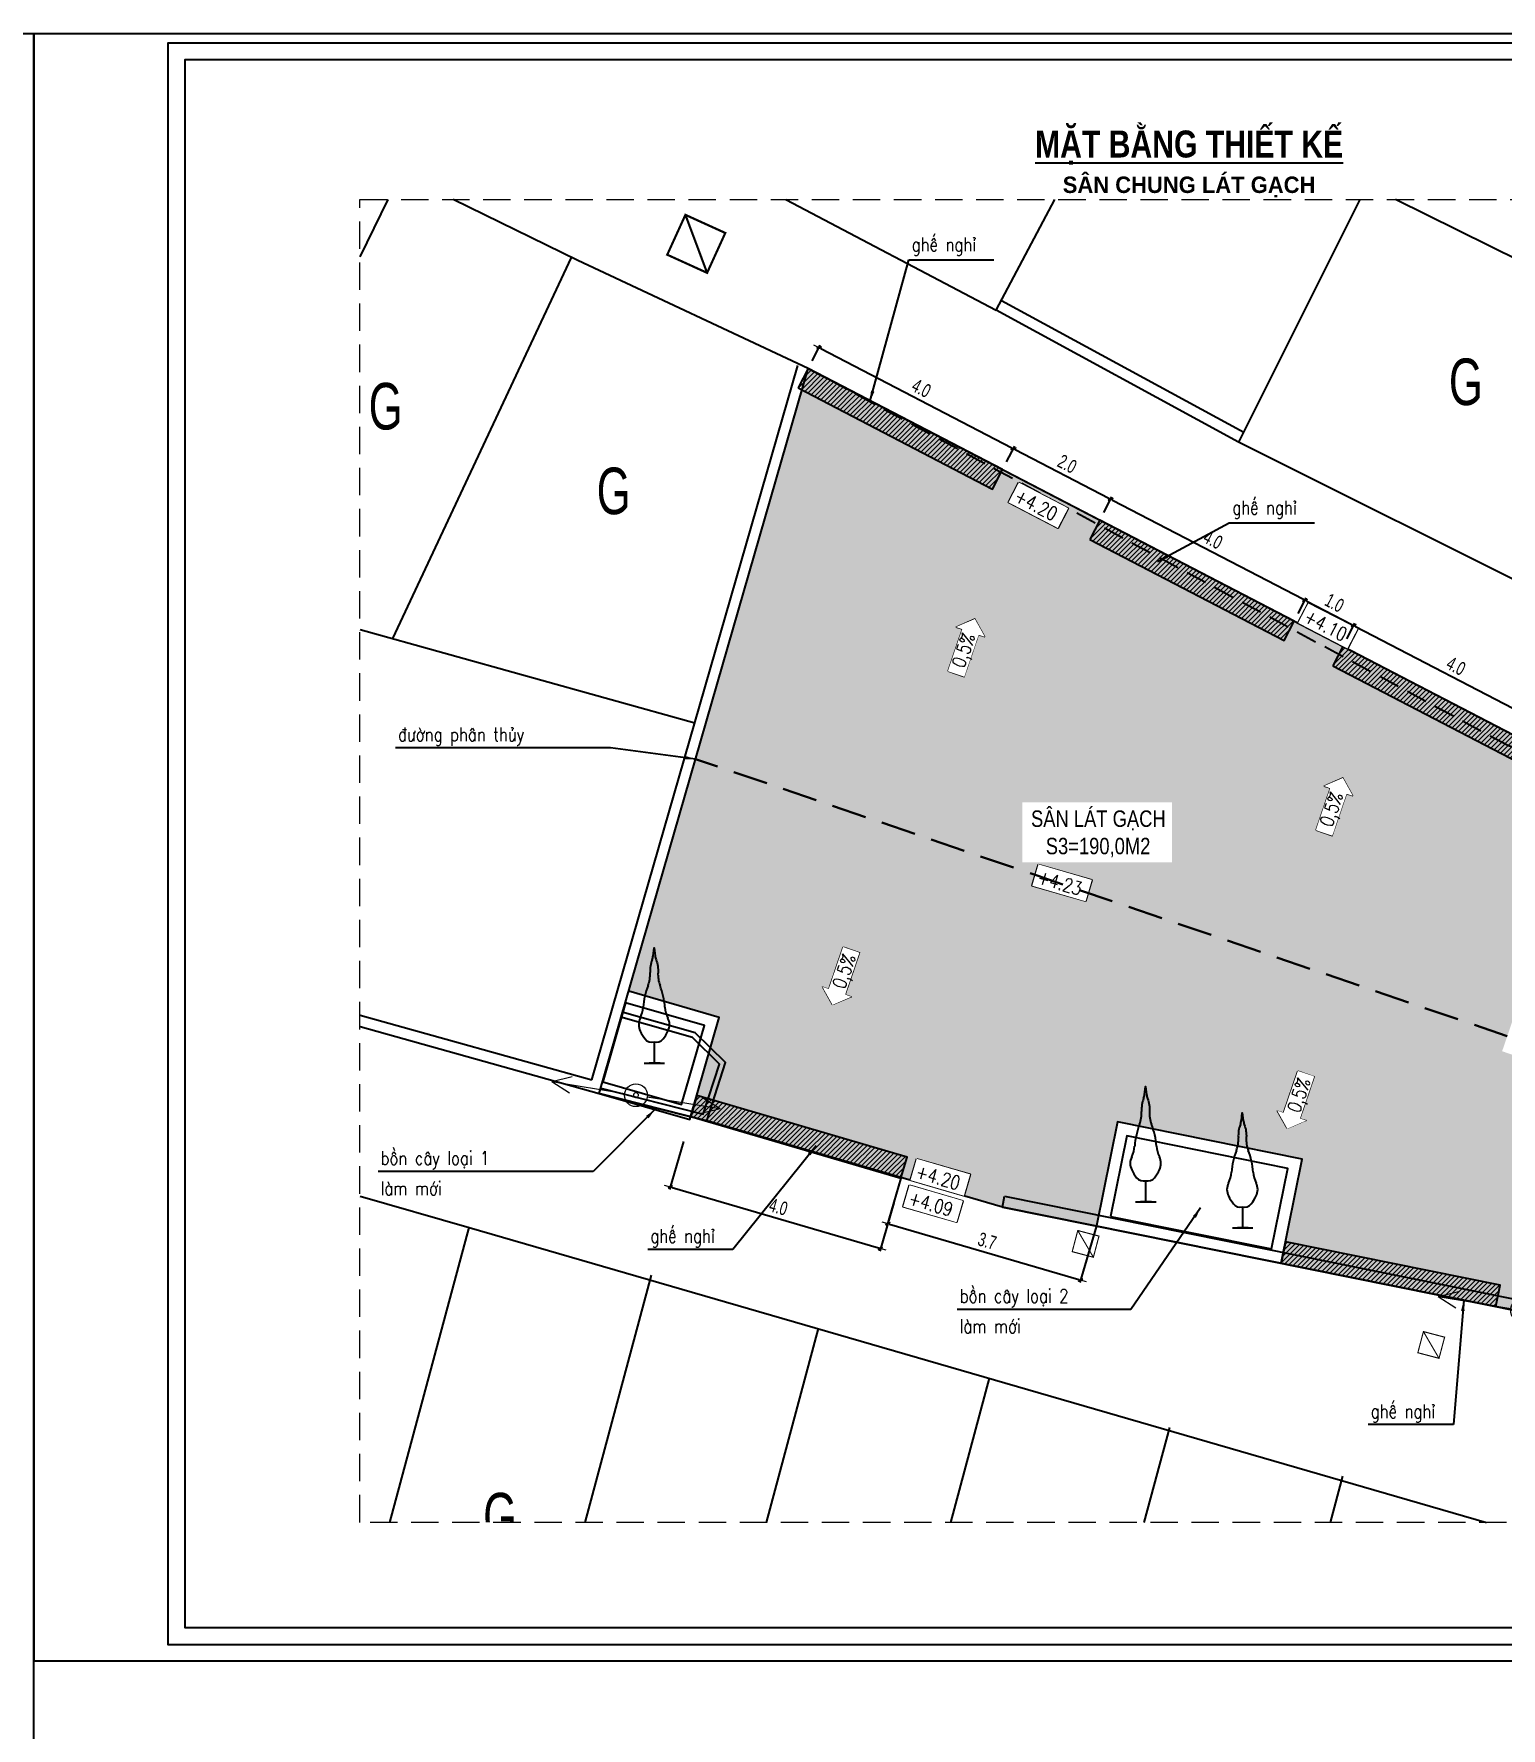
# Model space of a CAD drawing. Header units: millimetres. Extents: x 1823 to 2398, y 1966 to 2177.
# Drawn here: x 2312.18 to 2338.97, y 2024.65 to 2055.58 of the extents above; entities that cross this region are included whole.
import ezdxf
from ezdxf.enums import TextEntityAlignment as Align
from ezdxf.xclip import XClip

# ---------------------------------------------------------------- set-up
doc = ezdxf.new("R2010")
doc.units = ezdxf.units.MM
doc.header["$XCLIPFRAME"] = 0
doc.set_wipeout_variables(frame=1)
doc.header["$PDMODE"] = 3
doc.header["$PDSIZE"] = -0.7
doc.linetypes.add('DASHED', pattern=[19.05, 12.7, -6.35])
doc.linetypes.add('HIDDEN', pattern=[0.375, 0.25, -0.125])
for name, color, linetype in [('CAY', 3, 'Continuous'), ('chu', 6, 'Continuous'), ('coc', 1, 'Continuous'), ('ENTTNTHIETKE1', 2, 'Continuous'), ('GA', 7, 'Continuous'), ('KHUNGTEN', 5, 'Continuous'), ('NOI', 2, 'Continuous'), ('thep', 2, 'Continuous')]:
    doc.layers.add(name, color=color, linetype=linetype)
for name, color, linetype, lineweight in [('COT Ha The', 1, 'Continuous', 13), ('LC Dim', 8, 'Continuous', 18), ('LC Hatch', 252, 'Continuous', 9), ('LC Khac', 4, 'Continuous', 9), ('LC MANH DUT', 35, 'HIDDEN', 5), ('LC Net dam 1', 30, 'Continuous', 30), ('LC Net manh', 239, 'Continuous', 5), ('LC Net thay', 7, 'Continuous', 25), ('LC Text1', 3, 'Continuous', 20), ('LC Text2', 7, 'Continuous', 25)]:
    doc.layers.add(name, color=color, linetype=linetype, lineweight=lineweight)
doc.styles.add('HOATBIF', font='hoatbif.shx', dxfattribs={"width": 0.7})
doc.styles.add('LC 1', font='')
doc.styles.add('LC 3', font='vnsimli.shx', dxfattribs={"width": 0.75})
doc.styles.add('LC3', font='', dxfattribs={"width": 0.8})
doc.styles.get("Standard").update_dxf_attribs({"font": 'RomanS'})
doc.styles.add('style1', font='')
doc.styles.add('T2', font='', dxfattribs={"width": 0.8})
doc.styles.get('LC 1').set_extended_font_data('.VnAvantH', bold=True)
doc.styles.get('LC3').set_extended_font_data('.VnArialH', bold=True)
doc.styles.get('style1').set_extended_font_data('.VnAvantH')
doc.styles.get('T2').set_extended_font_data('.VnArialH')
doc.dimstyles.new('1-100(1-25)', dxfattribs={"dimscale": 25, "dimtxt": 2.5, "dimasz": 0.35, "dimexe": 0.5, "dimexo": 0, "dimgap": 0.8, "dimtad": 1, "dimdec": 0, "dimzin": 0, "dimdsep": 46, "dimtxsty": 'HOATBIF', "dimblk1": 'DOT', "dimblk2": 'DOT', "dimsah": 1, "dimcen": -1, "dimdle": 1, "dimclrd": 256, "dimclre": 256, "dimclrt": 4, "dimadec": 3, "dimazin": 2, "dimtfac": 0.333333, "dimtdec": 0, "dimtix": 1, "dimtmove": 2, "dimatfit": 3, "dimldrblk": 'DOT', "dimfxl": 1, "dimtvp": 0.833333, "dimtolj": 1, "dimtzin": 0, "dimarcsym": 0})
doc.dimstyles.new('ISO-25', dxfattribs={"dimtxt": 2.5, "dimasz": 2.5, "dimexe": 1.25, "dimexo": 0.625, "dimtad": 1, "dimtxsty": 'Standard', "dimcen": 2.5, "dimadec": 0, "dimazin": 2, "dimtfac": 0, "dimtdec": 0, "dimtofl": 0, "dimtmove": 0, "dimatfit": 0, "dimfxl": 1, "dimtzin": 0, "dimarcsym": 0})
pattern_1 = [(45, (-67.528787, 13.40138), (-0.0449012806, 0.0449012806), [])]

# ---------------------------------------------------------------- blocks, each defined once
blk = doc.blocks.new('khung vpn')
at = {"layer": 'Defpoints'}
for p, q in [((52556.46, -4195.446), (52498.758, -4195.446)), ((52498.758, -4195.446), (52498.758, -4235.276)), ((52556.46, -4235.276), (52556.46, -4195.446)), ((52498.758, -4235.276), (52556.46, -4235.276))]:
    blk.add_line(p, q, dxfattribs=at)
at = {"layer": 'KHUNGTEN'}
blk.add_lwpolyline([(52556.243, -4234.885), (52502.048, -4234.885), (52502.048, -4195.662), (52556.243, -4195.662)], close=True, dxfattribs=at)
at = {"layer": 'thep'}
blk.add_lwpolyline([(52555.832, -4234.474), (52502.459, -4234.474), (52502.459, -4196.073), (52555.832, -4196.073)], close=True, dxfattribs=at)
blk = doc.blocks.new('COTHATHE')
at = {"layer": 'COT Ha The', "linetype": 'Continuous'}
for p, q in [((-2.594, 0), (-2.007, 0.249)), ((-2.594, 0), (-2.007, -0.249)), ((2.594, 0), (2.007, 0.249)), ((2.594, 0), (2.007, -0.249))]:
    blk.add_line(p, q, dxfattribs=at)
at = {"layer": 'COT Ha The'}
for p, q in [((-2.594, 0), (-0.348, 0)), ((-2.594, 0), (-0.348, 0)), ((2.594, 0), (0.348, 0))]:
    blk.add_line(p, q, dxfattribs=at)
blk.add_circle((0, 0), 0.348, dxfattribs=at)
at = {"layer": 'COT Ha The', "linetype": 'Continuous'}
for start, end in [(0, 180), (180, 0)]:
    blk.add_arc((0, 0), 0.075, start, end, dxfattribs=at)
blk = doc.blocks.new('cay')
at = {"layer": 'CAY', "color": 3, "extrusion": (-0.000518657, 0.000768986, 1)}
for p, q in [((-0.018, 0.76, -0.001), (-0.018, 0, 0)), ((-0.199, 0, 0), (0.199, 0, 0)), ((-0.383, -0.011, 0), (0.363, -0.011, 0))]:
    blk.add_line(p, q, dxfattribs=at)
blk.add_lwpolyline([(-0.055, 3.906), (-0.019, 4.196), (0.017, 3.906, 0.060426), (0.053, 3.762, -0.106971), (0.126, 3.291, 0.106991), (0.198, 2.821)], format="xyb", dxfattribs=at)
for centre, radius, start, end in [((0.959, 3.36), 1.125, 159.05378, 183.47679), ((-0.67, 3.983), 0.619, 339.05378, 352.88549), ((-1.286, 3.223), 1.124, 339.04928, 3.47679), ((2.451, 1.792), 2.877, 159.04928, 175.35531), ((-2.488, 1.791), 2.877, 4.67586, 20.98188), ((-1.534, 2.116), 1.121, 334.14949, 355.35531), ((1.496, 2.117), 1.121, 184.67586, 205.88168), ((-0.04, 1.393), 0.539, 154.14949, 205.88168), ((0.003, 1.393), 0.539, 334.14949, 25.88168), ((0.907, 1.852), 1.592, 205.88168, 218.19195), ((-0.099, 1.061), 0.312, 218.19195, 284.99314), ((0.062, 1.061), 0.312, 255.03803, 321.83922), ((-0.944, 1.852), 1.592, 321.83922, 334.14949)]:
    blk.add_arc(centre, radius, start, end, dxfattribs=at)
blk = doc.blocks.new('bu lon')
at = {"layer": 'LC Khac', "color": 9}
for p, q in [((0, -0.786), (0, 0.786)), ((0.786, 0), (-0.786, 0))]:
    blk.add_line(p, q, dxfattribs=at)
at = {"layer": 'LC Khac', "color": 7}
blk.add_circle((0, 0), 0.5, dxfattribs=at)
blk = doc.blocks.new('TIEUDE1')
at = {"layer": 'LC Text2', "color": 7, "style": 'LC 1'}
blk.add_attdef('TIªU§Ò', text='', height=5, dxfattribs=at).set_placement((0, 0), align=Align.BOTTOM_CENTER)
blk.add_attdef('TL', text='', height=3, dxfattribs=at).set_placement((0, -2), align=Align.TOP_CENTER)
blk = doc.blocks.new('DOT')
at = {"layer": 'LC Dim'}
blk.add_line((-3, 0), (3, 0), dxfattribs=at)
at = {"layer": 'LC Dim', "color": 4}
blk.add_line((-1, -1), (1, 1), dxfattribs=at)
blk.add_lwpolyline([(0.5, 1), (-1, -0.5), (-0.5, -1), (1, 0.5)], close=True, dxfattribs=at)
blk = doc.blocks.new('*D26')
at = {"layer": 'Defpoints', "color": 0, "transparency": 16777216}
for p in [(2326.394, 2049.612), (2330.07, 2048.01), (2329.944, 2047.768)]:
    blk.add_point(p, dxfattribs=at)
at = {"layer": 'LC Dim', "lineweight": -2, "transparency": 16777216}
for p, q in [((2326.394, 2049.612), (2326.543, 2049.898)), ((2326.551, 2049.838), (2330.039, 2048.026)), ((2329.944, 2047.768), (2330.093, 2048.054))]:
    blk.add_line(p, q, dxfattribs=at)
at = {"layer": 'LC Dim', "lineweight": -2, "transparency": 16777216, "xscale": 0.035, "yscale": 0.035, "zscale": 0.035}
for p, rotation in [((2326.52, 2049.854), 152.5453869845243), ((2330.07, 2048.01), 332.5453869845243)]:
    blk.add_blockref('DOT', p, dxfattribs=dict(at, rotation=rotation))
at = {"layer": 'LC Dim', "color": 4, "transparency": 16777216, "insert": (2328.389, 2049.114), "char_height": 0.25, "attachment_point": 5, "rotation": 332.5454, "style": 'HOATBIF'}
blk.add_mtext('\\A1;4.0', dxfattribs=at)
blk = doc.blocks.new('_Dot')
at = {"color": 0, "linetype": 'ByBlock', "lineweight": -2}
blk.add_line((-0.5, 0), (-1, 0), dxfattribs=at)
at = {"color": 0, "linetype": 'ByBlock', "const_width": 0.5}
blk.add_lwpolyline([(-0.25, 0, 1), (0.25, 0, 1)], format="xyb", close=True, dxfattribs=at)
blk = doc.blocks.new('*D28')
at = {"layer": 'Defpoints', "color": 0, "ltscale": 2, "transparency": 16777216}
for p in [(2329.944, 2047.768), (2331.844, 2047.088), (2331.718, 2046.846)]:
    blk.add_point(p, dxfattribs=at)
at = {"layer": 'LC Dim', "lineweight": -2, "ltscale": 2, "transparency": 16777216}
for p, q in [((2329.944, 2047.768), (2330.093, 2048.054)), ((2330.101, 2047.994), (2331.813, 2047.104)), ((2331.718, 2046.846), (2331.867, 2047.132))]:
    blk.add_line(p, q, dxfattribs=at)
at = {"layer": 'LC Dim', "lineweight": -2, "ltscale": 2, "transparency": 16777216, "xscale": 0.035, "yscale": 0.035, "zscale": 0.035}
for p, rotation in [((2330.07, 2048.01), 152.5453869845067), ((2331.844, 2047.088), 332.5453869845067)]:
    blk.add_blockref('DOT', p, dxfattribs=dict(at, rotation=rotation))
at = {"layer": 'LC Dim', "color": 4, "ltscale": 2, "transparency": 16777216, "insert": (2331.051, 2047.731), "char_height": 0.25, "attachment_point": 5, "rotation": 332.5454, "style": 'HOATBIF'}
blk.add_mtext('\\A1;2.0', dxfattribs=at)
blk = doc.blocks.new('*D29')
at = {"layer": 'Defpoints', "color": 0, "ltscale": 2, "transparency": 16777216}
for p in [(2331.718, 2046.846), (2335.394, 2045.244), (2335.268, 2045.001)]:
    blk.add_point(p, dxfattribs=at)
at = {"layer": 'LC Dim', "lineweight": -2, "ltscale": 2, "transparency": 16777216}
for p, q in [((2331.718, 2046.846), (2331.867, 2047.132)), ((2331.875, 2047.072), (2335.363, 2045.26)), ((2335.268, 2045.001), (2335.417, 2045.288))]:
    blk.add_line(p, q, dxfattribs=at)
at = {"layer": 'LC Dim', "lineweight": -2, "ltscale": 2, "transparency": 16777216, "xscale": 0.035, "yscale": 0.035, "zscale": 0.035}
for p, rotation in [((2331.844, 2047.088), 152.5453869845067), ((2335.394, 2045.244), 332.5453869845067)]:
    blk.add_blockref('DOT', p, dxfattribs=dict(at, rotation=rotation))
at = {"layer": 'LC Dim', "color": 4, "ltscale": 2, "transparency": 16777216, "insert": (2333.714, 2046.348), "char_height": 0.25, "attachment_point": 5, "rotation": 332.5454, "style": 'HOATBIF'}
blk.add_mtext('\\A1;4.0', dxfattribs=at)
blk = doc.blocks.new('*D30')
at = {"layer": 'Defpoints', "color": 0, "ltscale": 2, "transparency": 16777216}
for p in [(2335.268, 2045.001), (2336.281, 2044.783), (2336.155, 2044.54)]:
    blk.add_point(p, dxfattribs=at)
at = {"layer": 'LC Dim', "lineweight": -2, "ltscale": 2, "transparency": 16777216}
for p, q in [((2335.268, 2045.001), (2335.417, 2045.288)), ((2335.425, 2045.227), (2336.25, 2044.799)), ((2336.155, 2044.54), (2336.304, 2044.827))]:
    blk.add_line(p, q, dxfattribs=at)
at = {"layer": 'LC Dim', "lineweight": -2, "ltscale": 2, "transparency": 16777216, "xscale": 0.035, "yscale": 0.035, "zscale": 0.035}
for p, rotation in [((2335.394, 2045.244), 152.5453869845067), ((2336.281, 2044.783), 332.5453869845067)]:
    blk.add_blockref('DOT', p, dxfattribs=dict(at, rotation=rotation))
at = {"layer": 'LC Dim', "color": 4, "ltscale": 2, "transparency": 16777216, "insert": (2335.932, 2045.195), "char_height": 0.25, "attachment_point": 5, "rotation": 332.5454, "style": 'HOATBIF'}
blk.add_mtext('\\A1;1.0', dxfattribs=at)
blk = doc.blocks.new('*D31')
at = {"layer": 'Defpoints', "color": 0, "ltscale": 2, "transparency": 16777216}
for p in [(2336.155, 2044.54), (2339.831, 2042.938), (2339.705, 2042.696)]:
    blk.add_point(p, dxfattribs=at)
at = {"layer": 'LC Dim', "lineweight": -2, "ltscale": 2, "transparency": 16777216}
for p, q in [((2336.155, 2044.54), (2336.304, 2044.827)), ((2336.312, 2044.766), (2339.8, 2042.954)), ((2339.705, 2042.696), (2339.854, 2042.983))]:
    blk.add_line(p, q, dxfattribs=at)
at = {"layer": 'LC Dim', "lineweight": -2, "ltscale": 2, "transparency": 16777216, "xscale": 0.035, "yscale": 0.035, "zscale": 0.035}
for p, rotation in [((2336.281, 2044.783), 152.5453869845067), ((2339.831, 2042.938), 332.5453869845067)]:
    blk.add_blockref('DOT', p, dxfattribs=dict(at, rotation=rotation))
at = {"layer": 'LC Dim', "color": 4, "ltscale": 2, "transparency": 16777216, "insert": (2338.15, 2044.042), "char_height": 0.25, "attachment_point": 5, "rotation": 332.5454, "style": 'HOATBIF'}
blk.add_mtext('\\A1;4.0', dxfattribs=at)
blk = doc.blocks.new('*D32')
at = {"layer": 'Defpoints', "color": 0, "ltscale": 2, "transparency": 16777216}
for p in [(2324.044, 2035.365), (2327.884, 2034.244), (2327.641, 2033.411)]:
    blk.add_point(p, dxfattribs=at)
at = {"layer": 'LC Dim', "lineweight": -2, "ltscale": 2, "transparency": 16777216}
for p, q in [((2324.044, 2035.365), (2323.787, 2034.484)), ((2323.835, 2034.522), (2327.607, 2033.421)), ((2327.884, 2034.244), (2327.627, 2033.363))]:
    blk.add_line(p, q, dxfattribs=at)
at = {"layer": 'LC Dim', "lineweight": -2, "ltscale": 2, "transparency": 16777216, "xscale": 0.035, "yscale": 0.035, "zscale": 0.035}
for p, rotation in [((2323.801, 2034.532), 163.727163228525), ((2327.641, 2033.411), 343.727163228525)]:
    blk.add_blockref('DOT', p, dxfattribs=dict(at, rotation=rotation))
at = {"layer": 'LC Dim', "color": 4, "ltscale": 2, "transparency": 16777216, "insert": (2325.778, 2034.168), "char_height": 0.25, "attachment_point": 5, "rotation": 343.7272, "style": 'HOATBIF'}
blk.add_mtext('\\A1;4.0', dxfattribs=at)
blk = doc.blocks.new('*D33')
at = {"layer": 'Defpoints', "color": 0, "ltscale": 2, "transparency": 16777216}
for p in [(2328.016, 2034.695), (2331.583, 2033.82), (2331.295, 2032.834)]:
    blk.add_point(p, dxfattribs=at)
at = {"layer": 'LC Dim', "lineweight": -2, "ltscale": 2, "transparency": 16777216}
for p, q in [((2328.016, 2034.695), (2327.759, 2033.814)), ((2327.806, 2033.853), (2331.262, 2032.844)), ((2331.583, 2033.82), (2331.281, 2032.786))]:
    blk.add_line(p, q, dxfattribs=at)
at = {"layer": 'LC Dim', "lineweight": -2, "ltscale": 2, "transparency": 16777216, "xscale": 0.035, "yscale": 0.035, "zscale": 0.035}
for p, rotation in [((2327.773, 2033.862), 163.7271632285456), ((2331.295, 2032.834), 343.7271632285455)]:
    blk.add_blockref('DOT', p, dxfattribs=dict(at, rotation=rotation))
at = {"layer": 'LC Dim', "color": 4, "ltscale": 2, "transparency": 16777216, "insert": (2329.591, 2033.545), "char_height": 0.25, "attachment_point": 5, "rotation": 343.7272, "style": 'HOATBIF'}
blk.add_mtext('\\A1;3.7', dxfattribs=at)
blk = doc.blocks.new('NENHIENTRANG')
at = {"layer": 'GA'}
h = blk.add_hatch(dxfattribs=at)
h.set_pattern_fill('ANSI31', color=5, scale=2.5, angle=292.3038, style=0)
h.set_pattern_definition([(337.303808, (-2698.49662, -12.83195), (0.12057648, 0.288301167), [])])
h.paths.add_polyline_path([(61.227, 27.797, 1), (60.706, 28.264, 1)])
at = {"layer": 'coc', "elevation": 0.006}
for points in [[(57.983, 29.304), (57.983, 29.504)], [(57.733, 29.304), (58.233, 28.804)], [(57.733, 28.804), (58.233, 29.304)], [(57.733, 29.054), (57.533, 29.054)], [(57.983, 28.804), (57.983, 28.604)], [(58.233, 29.054), (61.067, 29.054)]]:
    blk.add_lwpolyline(points, dxfattribs=at)
blk.add_lwpolyline([(57.733, 28.804), (58.233, 28.804), (58.233, 29.304), (57.733, 29.304)], close=True, dxfattribs=at)
at = {"layer": 'GA', "color": 5, "const_width": 0.05, "elevation": 0.023}
blk.add_lwpolyline([(60.26, 27.991), (61.004, 27.322), (61.673, 28.065), (60.929, 28.734)], close=True, dxfattribs=at)
at = {"layer": 'GA', "color": 5}
blk.add_circle((60.966, 28.031, 0.023), 0.35, dxfattribs=at)
at = {"layer": 'NOI', "color": 3, "linetype": 'DASHED', "ltscale": 0.03}
for points, elevation in [([(64.055, 46.581), (75.438, 36.984)], -0.017), ([(52.555, 32.939), (63.938, 23.343)], -0.017), ([(16.922, 12.703), (11.501, 16.419)], -0.206), ([(42.655, -3.967), (43.326, -1.071), (43.416, 0.066), (40.528, 1.039), (27.742, 7.929)], -0.206)]:
    blk.add_lwpolyline(points, dxfattribs=dict(at, elevation=elevation))
at = {"layer": 'NOI'}
for points, elevation in [([(4.482, 23.228), (7.602, 29.486)], -0.008), ([(4.717, 23.109), (7.794, 29.43)], -0.008), ([(8.972, 20.548), (12.614, 27.67)], -0.217), ([(12.614, 27.67), (17.034, 25.41)], -0.217), ([(56.061, 22.849), (58.8, 27.674)], -0.058), ([(13.392, 18.288), (17.034, 25.41)], -0.259), ([(25.958, 20.816), (21.505, 23.148), (17.034, 25.41)], -0.147), ([(17.863, 16.026), (21.505, 23.148)], -0.304), ([(4.541, 22.75), (3.73, 20.162)], -0.008), ([(8.972, 20.548), (4.541, 22.75)], -0.217), ([(56.061, 22.849), (51.634, 13.694), (51.45, 12.835), (49.429, 8.428)], -0.058), ([(60.563, 20.672), (56.061, 22.849)], -0.058), ([(22.316, 13.694), (25.958, 20.816)], -0.147), ([(-3.437, 12.407), (0.606, 20.641)], -0.012), ([(6.376, 19.596), (3.573, 20.196), (0.606, 20.641)], -0.149), ([(8.972, 20.548), (13.392, 18.288)], -0.217), ([(60.563, 20.672), (56.224, 11.25), (56.224, 11.25), (54.256, 6.958)], -0.058), ([(1.626, 9.921), (6.376, 19.596)], -0.033), ([(6.112, 19.057), (11.501, 16.419)], -0.149), ([(22.329, 13.718), (17.854, 16.006), (13.392, 18.288)], -0.147), ([(26.751, 11.317), (30.484, 18.399)], -0.131), ([(30.489, 18.397), (34.906, 16.069)], -0.142), ([(38.152, 11.171), (42.152, 18.495)], -0.19), ([(49.268, 14.834), (42.152, 18.495)], -0.176), ([(6.751, 6.744), (11.501, 16.419)], -0.037), ([(31.175, 8.992), (34.906, 16.069)], -0.142), ([(47.292, 11.231), (40.115, 14.78)], -0.176), ([(45.316, 7.627), (49.268, 14.834)], -0.19), ([(10.4, 14.175), (16.237, 11.308)], -0.153), ([(26.758, 11.32), (22.493, 14.038)], -0.142), ([(26.866, 11.488), (22.6, 14.207)], -0.142), ([(13.122, 4.965), (16.922, 12.703)], -0.09), ([(20.303, 11.487), (16.922, 12.703)], -0.206), ([(1.626, 9.921), (-3.437, 12.407)], -0.033), ([(16.622, 3.988), (20.303, 11.487)], -0.206), ([(23.533, 9.901), (20.303, 11.487)], -0.206), ([(26.758, 11.32), (31.175, 8.992)], -0.142), ([(37.942, 11.275), (35.6, 6.587)], -0.222), ([(45.316, 7.627), (37.942, 11.275)], -0.176), ([(1.626, 9.921), (7.054, 7.361)], -0.033), ([(20.159, 3.001), (23.418, 9.955)], -0.206), ([(27.742, 7.929), (23.533, 9.901)], -0.206), ([(35.6, 6.587), (31.175, 8.992)], -0.222), ([(35.696, 6.762), (31.271, 9.167)], -0.222), ([(41.399, 3.691), (43.734, 8.41)], -0.222), ([(49.682, 8.292), (48.373, 3.984)], -0.206), ([(49.682, 8.292), (58.323, 5.773)], -0.206), ([(2.311, 7.983), (0.387, 1.418)], -0.18), ([(2.311, 7.983), (25.67, 1.462)], -0.18), ([(23.79, -5.058), (27.55, 7.983)], -0.166), ([(23.928, -5.304), (27.742, 7.929)], -0.166), ([(46.23, 7.223), (45.316, 7.627)], -0.19), ([(46.23, 7.223), (43.779, 2.426), (41.399, 3.691)], -0.19), ([(46.052, 7.314), (43.694, 2.698), (41.493, 3.867)], -0.19), ([(3.502, 0.506), (5.438, 7.11)], -0.18), ([(41.399, 3.691), (35.6, 6.587)], -0.222), ([(6.616, -0.407), (8.564, 6.238)], -0.186), ([(57.014, 1.465), (58.274, 5.787)], -0.229), ([(12.773, -2.208), (14.744, 4.513)], -0.201), ([(48.373, 3.984), (46.511, -2.403)], -0.229), ([(48.373, 3.984), (57.014, 1.465)], -0.229), ([(16.068, -3.109), (18.033, 3.594)], -0.154), ([(-0.092, -0.358), (0.215, 0.844), (0.387, 1.418)], -0.18), ([(0.387, 1.418), (6.616, -0.407)], -0.18), ([(57.014, 1.465), (55.152, -4.922)], -0.229), ([(12.97, -1.537), (6.813, 0.264)], -0.201), ([(12.872, -1.872), (6.715, -0.071)], -0.201), ([(-0.092, -0.358), (-0.514, -1.482)], -0.18), ([(12.773, -2.208), (6.616, -0.407)], -0.201), ([(-3.19, -11.456), (-0.514, -1.482)], -0.075), ([(2.562, -2.317), (-0.514, -1.482)], -0.184), ([(-0.114, -12.292), (2.562, -2.317)], -0.075), ([(2.562, -2.317), (21.55, -7.752)], -0.184), ([(16.068, -3.109), (12.773, -2.208)], -0.154), ([(43.559, -14.068), (44.435, -11.065), (45.814, -5.527), (46.708, -2.461)], -0.172), ([(55.152, -4.922), (46.511, -2.403)], -0.229), ([(16.122, -2.917), (23.79, -5.058)], -0.154), ([(3.047, -13.14), (5.722, -3.169)], -0.082), ([(16.068, -3.109), (23.928, -5.304)], -0.154), ([(42.418, -4.043), (41.321, -3.666), (40.953, -4.85), (42.019, -5.214)], -0.151), ([(23.928, -5.304), (25.889, -5.802), (26.234, -4.742), (25.68, -4.195), (24.348, -3.819)], -0.166), ([(23.953, -5.207), (25.823, -5.682), (26.12, -4.77), (25.629, -4.285), (24.321, -3.915)], -0.166), ([(31.288, -7.378), (40.834, -9.302), (42.655, -3.967)], -0.151), ([(31.328, -7.182), (40.702, -9.072), (42.466, -3.903)], -0.151), ([(42.466, -3.903), (42.655, -3.967)], -0.151), ([(6.147, -13.744), (8.739, -4.085)], -0.075), ([(55.152, -4.922), (52.2, -16.587)], -0.229), ([(9.422, -14.851), (12.056, -5.035)], -0.075), ([(54.368, -8.021), (45.814, -5.527)], -0.219), ([(12.617, -15.709), (15.237, -5.945)], -0.075), ([(15.76, -16.552), (18.366, -6.841)], -0.075), ([(31.288, -7.378), (31.328, -7.182)], -0.151), ([(18.958, -17.411), (21.55, -7.752)], -0.075), ([(21.55, -7.752), (40.66, -13.29)], -0.125), ([(22.288, -18.281), (24.88, -8.622)], -0.131), ([(25.337, -19.256), (27.929, -9.597)], -0.125), ([(28.463, -20.163), (31.055, -10.504)], -0.107), ([(52.97, -13.553), (44.329, -11.034)], -0.213), ([(31.75, -21.063), (34.342, -11.404)], -0.141), ([(-3.19, -11.456), (-0.112, -12.283)], -0.075), ([(18.958, -17.411), (-0.114, -12.292)], -0.172), ([(34.91, -21.952), (37.502, -12.293)], -0.107), ([(38.068, -22.949), (40.66, -13.29)], -0.172), ([(43.559, -14.068), (40.66, -13.29)], -0.172), ([(40.967, -23.727), (43.559, -14.068)], -0.172), ([(52.2, -16.587), (43.559, -14.068)], -0.172), ([(38.068, -22.949), (18.958, -17.411)], -0.172), ([(40.967, -23.727), (38.068, -22.949)], -0.172)]:
    blk.add_lwpolyline(points, dxfattribs=dict(at, elevation=elevation))
for points in [[(54.459, 25.33), (56.393, 28.63), (56.7, 29.445)], [(49.978, 27.546), (44.822, 17.121)], [(49.978, 27.546), (54.459, 25.33)], [(54.459, 25.33), (49.268, 14.834)]]:
    blk.add_lwpolyline(points, dxfattribs=at)
at = {"layer": 'NOI', "elevation": -0.008}
blk.add_lwpolyline([(4.185, 22.93), (4.541, 22.75), (4.722, 23.106), (4.365, 23.287)], close=True, dxfattribs=at)
at = {"layer": 'NOI', "color": 5}
for points, const_width, elevation in [([(25.168, 10.007), (25.896, 9.676), (26.228, 10.404), (25.5, 10.735)], 0.04, -3.218), ([(32.562, -8.193), (32.949, -8.295), (33.051, -7.909), (32.664, -7.807)], 0.02, -0.149), ([(38.873, -10.038), (39.26, -10.14), (39.362, -9.754), (38.975, -9.652)], 0.02, -0.199), ([(43.355, -11.004), (43.742, -11.106), (43.844, -10.72), (43.457, -10.618)], 0.02, -0.229)]:
    blk.add_lwpolyline(points, close=True, dxfattribs=dict(at, const_width=const_width, elevation=elevation))
for points, const_width, elevation in [([(25.5, 10.735), (25.896, 9.676)], 0.04, -3.218), ([(32.664, -7.807), (32.949, -8.295)], 0.02, -0.149), ([(38.975, -9.652), (39.26, -10.14)], 0.02, -0.199), ([(43.457, -10.618), (43.742, -11.106)], 0.02, -0.229)]:
    blk.add_lwpolyline(points, dxfattribs=dict(at, const_width=const_width, elevation=elevation))
at = {"layer": 'CAY', "xscale": 0.5, "yscale": 0.5, "zscale": 0.5}
for p in [(41.756, -4.394, -3.985), (24.937, -4.744, -3.985), (33.911, -7.277, 0.08), (35.678, -7.754, -3.985)]:
    blk.add_blockref('cay', p, dxfattribs=at)
at = {"layer": 'COT Ha The'}
for p, xscale, yscale, zscale, rotation in [((56.393, 28.63, -0.002), 0.5999999999767177, 0.5999999999767177, 0.5999999999767177, 320.492813211014), ((24.597, -5.337, -0.162), 0.5999999999767442, 0.5999999999767442, 0.5999999999767442, 350.7589980472952), ((40.778, -9.264, -0.201), 0.5999999999767442, 0.5999999999767442, 0.5999999999767442, 350.7589980472952)]:
    blk.add_blockref('COTHATHE', p, dxfattribs=dict(at, xscale=xscale, yscale=yscale, zscale=zscale, rotation=rotation))
at = {"layer": 'LC Khac', "xscale": 1.200000024864069, "yscale": 1.200000024864069, "zscale": 1.200000024864069}
for p in [(57.75, 28.559), (4.136, 21.456, -0.008), (43.598, 1.246, -0.206), (0, 0)]:
    blk.add_blockref('bu lon', p, dxfattribs=at)
at = {"layer": 'chu', "color": 6, "style": 'style1', "width": 0.7}
blk.add_text('®\xadêng lª th¸nh t«ng', height=0.85, rotation=317.5347, dxfattribs=at).set_placement((58.147, 37.451, -3.985))
for s, p in [('trèng', (7.819, 26.013, -3.985)), ('g3', (13.151, 22.899, -3.985)), ('g', (49.135, 21.406, -3.985)), ('g3', (17.436, 20.589, -3.985)), ('g3', (21.749, 18.349, -3.985)), ('g', (0.18, 14.929, -3.985)), ('g', (44.307, 14.374, -3.985)), ('g', (54.357, 13.451, -3.985)), ('g', (6.492, 13.356, -3.985)), ('s', (13.491, 13.304, -3.985)), ('g', (30.661, 13.187, -3.985)), ('g', (42.194, 10.658, -3.985)), ('g', (11.784, 9.495, -3.985)), ('g', (17.039, 7.958, -3.985)), ('g', (39.44, 7.262, -3.985)), ('g', (19.716, 6.816, -3.985)), ('g', (23.88, 5.27, -3.985)), ('s', (43.498, 5.256, -3.985)), ('g', (52.018, 4.471, -3.985)), ('g', (2.505, 4.054, -3.985)), ('g', (5.711, 3.157, -3.985)), ('g4', (10.42, 1.904, -3.985)), ('g', (15.378, 1.051, -3.985)), ('g', (51.814, -0.998, -3.985)), ('g', (50.213, -5.791, -3.985)), ('g', (-0.96, -7.114, -3.985)), ('g', (2.611, -8.492, -3.985)), ('g', (5.595, -9.351, -3.985)), ('g', (48.944, -9.593, -3.985)), ('g', (8.809, -10.44, -3.985)), ('g', (11.85, -11.127, -3.985)), ('g', (14.949, -11.7, -3.985)), ('g', (18.278, -12.732, -3.985)), ('g', (21.807, -13.447, -3.985)), ('g', (24.959, -14.47, -3.985)), ('g', (48.016, -14.272, -3.985)), ('g', (28.071, -15.335, -3.985)), ('g', (30.947, -16.672, -3.985)), ('g', (34.019, -17.38, -3.985)), ('g', (37.604, -18.128, -3.985)), ('g', (40.559, -18.836, -3.985))]:
    blk.add_text(s, height=0.85, dxfattribs=at).set_placement(p)
at = {"layer": 'coc', "style": 'style1', "width": 0.7}
for s, p in [('m1', (59.122, 29.294, 0.006)), ('3.99', (59.006, 27.947, 0.006))]:
    blk.add_text(s, height=0.85, dxfattribs=at).set_placement(p)
at = {"layer": 'LC Text1', "color": 3, "style": 'LC 3', "width": 0.8}
for s, p in [('cuèi tuyÕn 1', (49.238, 33.79, -3.985)), ('®Çu tuyÕn 2', (-3.805, 24.808, -9.962)), ('®Çu tuyÕn 1', (-7.573, 3.597, -5.977)), ('cuèi tuyÕn 2', (49.39, 0.602, -5.977))]:
    blk.add_text(s, height=0.75, dxfattribs=at).set_placement(p)
at = {"layer": 'LC Dim'}
for points, override in [([(57.449, 29.078), (55.688, 33.372), (49.12, 33.372)], {"dimgap": 0.625, "dimtad": 0, "dimazin": 0, "dimtfac": 1, "dimtdec": 2, "dimtofl": 1, "dimatfit": 3, "dimtzin": 8}), ([(3.728, 21.888, -3.985), (2.641, 24.539, -3.985), (-3.964, 24.539, -3.985)], {"dimasz": 0.75, "dimtad": 0, "dimazin": 0, "dimtfac": 1, "dimtdec": 2, "dimtofl": 1, "dimatfit": 3, "dimtzin": 8}), ([(0, 0.577), (-1.087, 3.228), (-7.692, 3.228)], {"dimasz": 0.75, "dimtad": 0, "dimazin": 0, "dimtfac": 1, "dimtdec": 2, "dimtofl": 1, "dimatfit": 3, "dimtzin": 8}), ([(44.336, 1.074), (49.284, 0.234), (55.889, 0.234)], {"dimasz": 0.75, "dimgap": 0.625, "dimtad": 0, "dimazin": 0, "dimtfac": 1, "dimtdec": 2, "dimtofl": 1, "dimatfit": 3, "dimtzin": 8})]:
    blk.add_leader(points, dimstyle='ISO-25', override=override, dxfattribs=at)

msp = doc.modelspace()

# ---------------------------------------------------------------- hatches: boundary and pattern name
at = {"layer": 'LC Hatch', "ltscale": 2}
h = msp.add_hatch(dxfattribs=at)
h.set_pattern_fill('ANGLE', color=256, scale=0.05)
h.set_pattern_definition([(71.1536, (2339.25682, 2037.7869), (-0.330526, 0.112819), [0.254, -0.09525]), (161.1536, (2339.25682, 2037.7869), (-0.112819, -0.330526), [0.254, -0.09525])])
h.paths.add_polyline_path([(2331.967, 2035.722), (2335.339, 2035.042), (2334.955, 2033.141), (2339.414, 2032.242), (2340.828, 2036.384), (2338.992, 2037.01), (2339.618, 2038.846), (2341.367, 2038.25), (2341.541, 2039.136, 0.332931), (2339.981, 2042.376), (2326.322, 2049.473), (2323.045, 2038.104), (2324.698, 2037.628), (2324.176, 2035.816), (2324.469, 2035.742), (2329.868, 2034.166), (2331.583, 2033.82)])
h = msp.add_hatch(dxfattribs=at)
h.set_pattern_fill('ANSI31', color=3, scale=0.02)
h.set_pattern_definition(pattern_1)
h.paths.add_polyline_path([(2326.322, 2049.473), (2326.138, 2049.118), (2329.687, 2047.274), (2329.872, 2047.629)])
h = msp.add_hatch(dxfattribs=at)
h.set_pattern_fill('ANSI31', color=3, scale=0.02)
h.set_pattern_definition(pattern_1)
h.paths.add_polyline_path([(2331.646, 2046.707), (2331.462, 2046.352), (2335.011, 2044.507), (2335.196, 2044.862)])
h = msp.add_hatch(dxfattribs=at)
h.set_pattern_fill('ANSI31', color=3, scale=0.02)
h.set_pattern_definition(pattern_1)
h.paths.add_polyline_path([(2336.083, 2044.401), (2335.899, 2044.046), (2339.448, 2042.202), (2339.633, 2042.557)])
h = msp.add_hatch(dxfattribs=at)
h.set_pattern_fill('ANSI31', color=3, scale=0.02)
h.set_pattern_definition(pattern_1)
h.paths.add_polyline_path([(2328.128, 2035.079), (2324.288, 2036.2), (2324.176, 2035.816), (2324.469, 2035.742), (2328.019, 2034.706)])
h = msp.add_hatch(dxfattribs=at)
h.set_pattern_fill('ANSI31', color=3, scale=0.02)
h.set_pattern_definition(pattern_1)
h.paths.add_polyline_path([(2335.034, 2033.533), (2334.955, 2033.141), (2338.877, 2032.35), (2338.956, 2032.742)])

# ---------------------------------------------------------------- linework, layer by layer
at = {"layer": 'LC MANH DUT', "ltscale": 2, "elevation": -7.197}
msp.add_lwpolyline([(2318.138, 2052.561), (2345.822, 2052.561), (2345.822, 2028.409), (2318.138, 2028.409)], close=True, dxfattribs=at)
at = {"layer": 'LC Net manh', "ltscale": 2, "elevation": 7.142}
for points in [[(2329.365, 2044.901), (2329.019, 2044.754), (2329.134, 2044.715), (2328.872, 2043.948), (2329.172, 2043.846), (2329.434, 2044.612), (2329.548, 2044.573)], [(2336.084, 2041.999), (2335.738, 2041.851), (2335.853, 2041.812), (2335.591, 2041.046), (2335.891, 2040.944), (2336.152, 2041.71), (2336.267, 2041.671)]]:
    msp.add_lwpolyline(points, close=True, dxfattribs=at)
at = {"layer": 'LC Net manh', "ltscale": 2}
for points in [[(2326.766, 2037.857), (2326.582, 2038.185), (2326.697, 2038.146), (2326.959, 2038.913), (2327.258, 2038.81), (2326.997, 2038.044), (2327.111, 2038.005)], [(2335.07, 2035.597), (2334.886, 2035.925), (2335.001, 2035.886), (2335.263, 2036.652), (2335.562, 2036.55), (2335.301, 2035.783), (2335.415, 2035.744)]]:
    msp.add_lwpolyline(points, close=True, dxfattribs=at)
at = {"layer": 'LC Net thay'}
msp.add_lwpolyline([(2326.322, 2049.473), (2339.981, 2042.376, -0.332931), (2341.541, 2039.136), (2341.235, 2037.577), (2339.414, 2032.242), (2329.868, 2034.166), (2324.469, 2035.742), (2322.508, 2036.24)], format="xyb", close=True, dxfattribs=at)
at = {"layer": 'LC Net thay', "ltscale": 2}
for points in [[(2326.138, 2049.118), (2329.687, 2047.274), (2329.872, 2047.629), (2326.322, 2049.473)], [(2331.462, 2046.352), (2335.011, 2044.507), (2335.196, 2044.862), (2331.646, 2046.707)], [(2335.456, 2045.192), (2336.355, 2044.725), (2336.167, 2044.363), (2335.268, 2044.83)], [(2335.899, 2044.046), (2339.448, 2042.202), (2339.633, 2042.557), (2336.083, 2044.401)], [(2322.569, 2036.451), (2324.01, 2036.036), (2324.426, 2037.477), (2322.984, 2037.893)], [(2324.176, 2035.816), (2328.016, 2034.695), (2328.128, 2035.079), (2324.288, 2036.2)], [(2331.583, 2033.82), (2334.955, 2033.141), (2335.339, 2035.042), (2331.967, 2035.722)], [(2331.842, 2033.992), (2334.783, 2033.4), (2335.08, 2034.87), (2332.139, 2035.463)], [(2328.304, 2035.047), (2329.278, 2034.763), (2329.164, 2034.372), (2328.19, 2034.656)], [(2334.955, 2033.141), (2338.877, 2032.35), (2338.956, 2032.742), (2335.034, 2033.533)]]:
    msp.add_lwpolyline(points, close=True, dxfattribs=at)
at = {"layer": 'LC Net thay', "ltscale": 2, "elevation": -7.197}
msp.add_lwpolyline([(2330.168, 2047.392), (2331.067, 2046.924), (2330.879, 2046.562), (2329.98, 2047.03)], close=True, dxfattribs=at)
at = {"layer": 'LC Net thay', "ltscale": 2}
msp.add_lwpolyline([(2322.508, 2036.24), (2324.161, 2035.764), (2324.698, 2037.628), (2323.045, 2038.104)], dxfattribs=at)

# ---------------------------------------------------------------- block references
at = {"layer": 'ENTTNTHIETKE1', "color": 6}
for p, xscale, yscale, zscale in [((-115248.067, 11440.112, -6.174), 2.236837341266501, 2.236837341266501, 2.236837341266501), ((-36831.543, 5183.758, -6.86), 0.7456124470888336, 0.7456124470888336, 0.7456124470888336)]:
    msp.add_blockref('khung vpn', p, dxfattribs=dict(at, xscale=xscale, yscale=yscale, zscale=zscale))
at = {"layer": 'LC Net thay'}
ref = msp.add_blockref('NENHIENTRANG', (2298.58, 2041.544, -6.991), dxfattribs=at)
XClip(ref).set_block_clipping_path([(19.558486167, -13.1353484738), (47.2423502074, 11.017053364)])
at = {"layer": 'LC Text2'}
ref = msp.add_blockref('TIEUDE1', (2333.276, 2053.178, 0), dxfattribs=dict(at, xscale=0.1000031008196128, yscale=0.1000031008196128, zscale=0.1000031008196128, rotation=359.999216292062))
ref.add_attrib('TIªU§Ò', '%%UmÆt b»ng thiÕt kÕ', dxfattribs={"color": 7, "height": 0.49246, "rotation": 359.9992, "style": 'LC3', "width": 0.8}).set_placement((2333.276, 2053.178), align=Align.BOTTOM_CENTER)
ref.add_attrib('TL', 's©n chung l¸t g¹ch', dxfattribs={"color": 7, "height": 0.30001, "rotation": 359.9992, "style": 'LC 1'}).set_placement((2333.276, 2052.978), align=Align.TOP_CENTER)

# ---------------------------------------------------------------- texts
at = {"layer": 'LC Text1', "color": 3, "style": 'LC 3', "width": 0.8}
for s, height, p in [('ghÕ nghØ', 0.25, (2328.212, 2051.613, 430.702)), ('ghÕ nghØ', 0.25, (2334.065, 2046.81, 430.702)), ('®\xadêng ph©n thñy', 0.25001, (2318.831, 2042.67)), ('bån c©y lo¹i 1', 0.25001, (2318.514, 2034.935)), ('lµm míi', 0.25, (2318.514, 2034.383)), ('ghÕ nghØ', 0.25, (2323.439, 2033.513)), ('bån c©y lo¹i 2', 0.25001, (2329.087, 2032.418)), ('lµm míi', 0.25, (2329.087, 2031.866)), ('ghÕ nghØ', 0.25, (2336.593, 2030.313))]:
    msp.add_text(s, height=height, rotation=359.9992, dxfattribs=at).set_placement(p)

# ---------------------------------------------------------------- dimensions: what is measured, and where the dimension line sits
at = {"layer": 'LC Dim', "color": 1}
dim = msp.add_aligned_dim(p1=(2326.394, 2049.612), p2=(2329.944, 2047.768), distance=0.273, dimstyle='1-100(1-25)', override={"dimscale": 0.1, "dimdec": 1}, dxfattribs=at)
dim.commit()
dim.dimension.update_dxf_attribs({"geometry": '*D26', "text_midpoint": (2328.389, 2049.114)})
at = {"layer": 'LC Dim', "ltscale": 2}
dim = msp.add_aligned_dim(p1=(2324.044, 2035.365), p2=(2327.884, 2034.244), distance=-0.868, dimstyle='1-100(1-25)', override={"dimscale": 0.1, "dimdec": 1}, dxfattribs=at)
dim.commit()
dim.dimension.update_dxf_attribs({"geometry": '*D32', "text_midpoint": (2325.778, 2034.168)})

# ---------------------------------------------------------------- leaders
for points in [[(2327.447, 2048.867), (2328.157, 2051.458), (2329.713, 2051.458)], [(2332.698, 2045.95), (2334.01, 2046.656), (2335.566, 2046.656)], [(2324.267, 2042.344, -430.702), (2322.714, 2042.55, -430.702), (2318.784, 2042.55, -430.702)], [(2323.524, 2035.947, -430.702), (2322.397, 2034.815, -430.702), (2318.467, 2034.815, -430.702)], [(2326.466, 2035.286, -430.702), (2324.948, 2033.393, -430.702), (2323.392, 2033.393, -430.702)], [(2333.487, 2034.151, -430.702), (2332.215, 2032.298, -430.702), (2329.04, 2032.298, -430.702)], [(2338.291, 2032.468, -430.702), (2338.103, 2030.193, -430.702), (2336.547, 2030.193, -430.702)]]:
    msp.add_leader(points, dimstyle='ISO-25', override={"dimasz": 0.2, "dimtad": 0, "dimazin": 0, "dimtfac": 1, "dimtdec": 2, "dimtofl": 1, "dimatfit": 3, "dimtzin": 8}, dxfattribs=at)

# ---------------------------------------------------------------- next in the draw order: texts
at = {"layer": 'LC Text2', "ltscale": 2, "insert": (2330.381, 2041.406), "char_height": 0.30001, "width": 2.43484, "attachment_point": 1, "rotation": 359.9992, "style": 'T2', "bg_fill": 3, "box_fill_scale": 1.5, "bg_fill_color": 256, "bg_fill_transparency": 0}
msp.add_mtext('\\pi0.00903;s©n l¸t g¹ch\\P\\pi0.27843;s3=190,0m2', dxfattribs=at)

# ---------------------------------------------------------------- next in the draw order: wipeouts: each hides what was drawn before it
for points in [[(2328.872, 2043.948), (2329.134, 2044.715), (2329.019, 2044.754), (2329.365, 2044.901), (2329.548, 2044.573), (2329.434, 2044.612), (2329.172, 2043.846)], [(2335.591, 2041.046), (2335.853, 2041.812), (2335.738, 2041.851), (2336.084, 2041.999), (2336.267, 2041.671), (2336.152, 2041.71), (2335.891, 2040.944)]]:
    msp.add_wipeout(points).translate(0, 0, 7.142).dxf.layer = 'LC Net manh'
for points, layer in [([(2326.959, 2038.913), (2326.697, 2038.146), (2326.582, 2038.185), (2326.766, 2037.857), (2327.111, 2038.005), (2326.997, 2038.044), (2327.258, 2038.81)], 'LC Net manh'), ([(2335.263, 2036.652), (2335.001, 2035.886), (2334.886, 2035.925), (2335.07, 2035.597), (2335.415, 2035.744), (2335.301, 2035.783), (2335.562, 2036.55)], 'LC Net manh'), ([(2328.304, 2035.047), (2329.278, 2034.763), (2329.164, 2034.372), (2328.19, 2034.656)], 'LC Net thay')]:
    msp.add_wipeout(points).dxf.layer = layer

# ---------------------------------------------------------------- next in the draw order: linework, layer by layer
at = {"layer": 'LC Net thay'}
msp.add_line((2326.322, 2049.473), (2339.981, 2042.376), dxfattribs=at)
at = {"layer": 'LC Net thay', "ltscale": 2, "elevation": -294.252}
msp.add_lwpolyline([(2330.527, 2040.422), (2331.5, 2040.138), (2331.386, 2039.747), (2330.413, 2040.031)], close=True, dxfattribs=at)
at = {"layer": 'LC Net thay', "ltscale": 2}
msp.add_lwpolyline([(2328.172, 2034.564), (2329.145, 2034.28), (2329.031, 2033.888), (2328.057, 2034.172)], close=True, dxfattribs=at)

# ---------------------------------------------------------------- next in the draw order: texts
at = {"layer": 'LC Text1', "color": 3, "style": 'LC 3', "width": 0.8}
for s, rotation, p in [('0,5%%%', 71.1529, (2329.172, 2043.989, 7.142)), ('0,5%%%', 71.1529, (2335.89, 2041.087, 7.142)), ('0,5%%%', 71.1529, (2326.991, 2038.13, 0)), ('0,5%%%', 71.1529, (2335.295, 2035.869, 0)), ('+4.20', 343.7264, (2328.263, 2034.703))]:
    msp.add_text(s, height=0.25, rotation=rotation, dxfattribs=at).set_placement(p)

# ---------------------------------------------------------------- next in the draw order: wipeouts: each hides what was drawn before it
for points, z in [([(2330.168, 2047.392), (2331.067, 2046.924), (2330.879, 2046.562), (2329.98, 2047.03)], -7.197), ([(2330.527, 2040.422), (2331.5, 2040.138), (2331.386, 2039.747), (2330.413, 2040.031)], -294.252)]:
    msp.add_wipeout(points).translate(0, 0, z).dxf.layer = 'LC Net thay'
for points in [[(2335.456, 2045.192), (2336.355, 2044.725), (2336.167, 2044.363), (2335.268, 2044.83)], [(2328.172, 2034.564), (2329.145, 2034.28), (2329.031, 2033.888), (2328.057, 2034.172)]]:
    msp.add_wipeout(points).dxf.layer = 'LC Net thay'

# ---------------------------------------------------------------- next in the draw order: linework, layer by layer
at = {"layer": 'LC Net dam 1', "linetype": 'DASHED', "ltscale": 0.05, "elevation": 0.686}
msp.add_lwpolyline([(2339.086, 2037.286), (2324.267, 2042.344)], dxfattribs=at)

# ---------------------------------------------------------------- next in the draw order: texts
at = {"layer": 'LC Text1', "color": 3, "style": 'LC 3', "width": 0.8}
for s, rotation, p in [('+4.20', 332.5446, (2330.06, 2047.062, -7.197)), ('+4.10', 332.5446, (2335.348, 2044.862)), ('+4.23', 343.7264, (2330.485, 2040.078, -294.252)), ('+4.09', 343.7264, (2328.13, 2034.219))]:
    msp.add_text(s, height=0.25, rotation=rotation, dxfattribs=at).set_placement(p)

# ---------------------------------------------------------------- next in the draw order: dimensions: what is measured, and where the dimension line sits
at = {"layer": 'LC Dim', "ltscale": 2}
for base, p1, p2, angle, picture, middle in [((2331.844, 2047.088), (2329.944, 2047.768), (2331.718, 2046.846), 152.5454, '*D28', (2331.051, 2047.731)), ((2335.394, 2045.244), (2331.718, 2046.846), (2335.268, 2045.001), 152.5454, '*D29', (2333.714, 2046.348)), ((2336.281, 2044.783), (2335.268, 2045.001), (2336.155, 2044.54), 152.5454, '*D30', (2335.932, 2045.195)), ((2339.831, 2042.938), (2336.155, 2044.54), (2339.705, 2042.696), 152.5454, '*D31', (2338.15, 2044.042)), ((2331.295, 2032.834), (2328.016, 2034.695), (2331.583, 2033.82), 163.7272, '*D33', (2329.591, 2033.545))]:
    dim = msp.add_linear_dim(base=base, p1=p1, p2=p2, angle=angle, dimstyle='1-100(1-25)', override={"dimscale": 0.1, "dimdec": 1}, dxfattribs=at)
    dim.commit()
    dim.dimension.update_dxf_attribs({"geometry": picture, "text_midpoint": middle})

doc.saveas('drawing.dxf')
